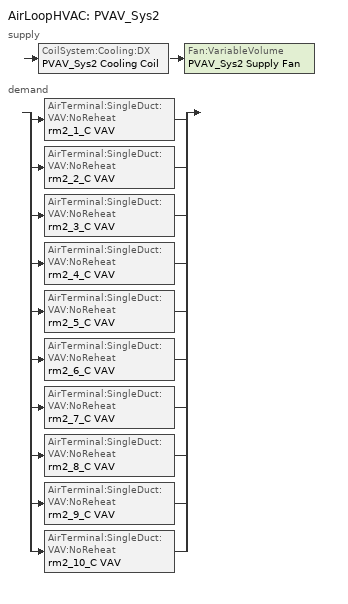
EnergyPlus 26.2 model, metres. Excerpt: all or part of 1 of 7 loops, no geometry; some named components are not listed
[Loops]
AirLoopHVAC 'PVAV_Sys2'
 supply: CoilSystem:Cooling:DX 'PVAV_Sys2 Cooling Coil' > Fan:VariableVolume 'PVAV_Sys2 Supply Fan'
 demand: split
  | AirTerminal:SingleDuct:VAV:NoReheat 'rm2_1_C VAV'
  | AirTerminal:SingleDuct:VAV:NoReheat 'rm2_2_C VAV'
  | AirTerminal:SingleDuct:VAV:NoReheat 'rm2_3_C VAV'
  | AirTerminal:SingleDuct:VAV:NoReheat 'rm2_4_C VAV'
  | AirTerminal:SingleDuct:VAV:NoReheat 'rm2_5_C VAV'
  | AirTerminal:SingleDuct:VAV:NoReheat 'rm2_6_C VAV'
  | AirTerminal:SingleDuct:VAV:NoReheat 'rm2_7_C VAV'
  | AirTerminal:SingleDuct:VAV:NoReheat 'rm2_8_C VAV'
  | AirTerminal:SingleDuct:VAV:NoReheat 'rm2_9_C VAV'
  | AirTerminal:SingleDuct:VAV:NoReheat 'rm2_10_C VAV'
[People:Definition] Number of People Calculation Method=People; Number of People=4.363636; Fraction Radiant=0.3
rm1_3_C_PEOPLE Definition; rm1_4_C_PEOPLE Definition; rm1_5_C_PEOPLE Definition; rm1_6_C_PEOPLE Definition; rm1_7_C_PEOPLE Definition; rm1_8_C_PEOPLE Definition; rm1_9_C_PEOPLE Definition; rm1_10_C_PEOPLE Definition; rm1_1_C_PEOPLE Definition; rm1_2_C_PEOPLE Definition; rm2_1_C_PEOPLE Definition; rm2_2_C_PEOPLE Definition; rm2_3_C_PEOPLE Definition; rm2_4_C_PEOPLE Definition; rm2_5_C_PEOPLE Definition; rm2_6_C_PEOPLE Definition; rm2_7_C_PEOPLE Definition; rm2_8_C_PEOPLE Definition; rm2_9_C_PEOPLE Definition; rm2_10_C_PEOPLE Definition; rm3_1_C_PEOPLE Definition; rm3_2_C_PEOPLE Definition; rm3_3_C_PEOPLE Definition; rm3_4_C_PEOPLE Definition; rm3_5_C_PEOPLE Definition; rm3_6_C_PEOPLE Definition; rm3_7_C_PEOPLE Definition; rm3_8_C_PEOPLE Definition; rm3_9_C_PEOPLE Definition; rm3_10_C_PEOPLE Definition; rm4_1_C_PEOPLE Definition; rm4_2_C_PEOPLE Definition; rm4_3_C_PEOPLE Definition; rm4_4_C_PEOPLE Definition; rm4_5_C_PEOPLE Definition; rm4_6_C_PEOPLE Definition; rm4_7_C_PEOPLE Definition; rm4_8_C_PEOPLE Definition; rm4_9_C_PEOPLE Definition; rm4_10_C_PEOPLE Definition; rm5_1_C_PEOPLE Definition; rm5_2_C_PEOPLE Definition; rm5_3_C_PEOPLE Definition; rm5_4_C_PEOPLE Definition; rm5_5_C_PEOPLE Definition; rm5_6_C_PEOPLE Definition; rm5_7_C_PEOPLE Definition; rm5_8_C_PEOPLE Definition; rm5_9_C_PEOPLE Definition; rm5_10_C_PEOPLE Definition; rm6_1_C_PEOPLE Definition; rm6_2_C_PEOPLE Definition; rm6_3_C_PEOPLE Definition; rm6_4_C_PEOPLE Definition; rm6_5_C_PEOPLE Definition; rm6_6_C_PEOPLE Definition; rm6_7_C_PEOPLE Definition; rm6_8_C_PEOPLE Definition; rm6_9_C_PEOPLE Definition; rm6_10_C_PEOPLE Definition
[Lights:Definition] Design Level Calculation Method=LightingLevel; Lighting Level {W}=2400; Return Air Fraction=0; Fraction Radiant=0.59; Fraction Visible=0.1
rm1_3_C_LIGHTS Definition; rm1_4_C_LIGHTS Definition; rm1_5_C_LIGHTS Definition; rm1_6_C_LIGHTS Definition; rm1_7_C_LIGHTS Definition; rm1_8_C_LIGHTS Definition; rm1_9_C_LIGHTS Definition; rm1_10_C_LIGHTS Definition; rm1_1_C_LIGHTS Definition; rm1_2_C_LIGHTS Definition; rm2_1_C_LIGHTS Definition; rm2_2_C_LIGHTS Definition; rm2_3_C_LIGHTS Definition; rm2_4_C_LIGHTS Definition; rm2_5_C_LIGHTS Definition; rm2_6_C_LIGHTS Definition; rm2_7_C_LIGHTS Definition; rm2_8_C_LIGHTS Definition; rm2_9_C_LIGHTS Definition; rm2_10_C_LIGHTS Definition; rm3_1_C_LIGHTS Definition; rm3_2_C_LIGHTS Definition; rm3_3_C_LIGHTS Definition; rm3_4_C_LIGHTS Definition; rm3_5_C_LIGHTS Definition; rm3_6_C_LIGHTS Definition; rm3_7_C_LIGHTS Definition; rm3_8_C_LIGHTS Definition; rm3_9_C_LIGHTS Definition; rm3_10_C_LIGHTS Definition; rm4_1_C_LIGHTS Definition; rm4_2_C_LIGHTS Definition; rm4_3_C_LIGHTS Definition; rm4_4_C_LIGHTS Definition; rm4_5_C_LIGHTS Definition; rm4_6_C_LIGHTS Definition; rm4_7_C_LIGHTS Definition; rm4_8_C_LIGHTS Definition; rm4_9_C_LIGHTS Definition; rm4_10_C_LIGHTS Definition; rm5_1_C_LIGHTS Definition; rm5_2_C_LIGHTS Definition; rm5_3_C_LIGHTS Definition; rm5_4_C_LIGHTS Definition; rm5_5_C_LIGHTS Definition; rm5_6_C_LIGHTS Definition; rm5_7_C_LIGHTS Definition; rm5_8_C_LIGHTS Definition; rm5_9_C_LIGHTS Definition; rm5_10_C_LIGHTS Definition; rm6_1_C_LIGHTS Definition; rm6_2_C_LIGHTS Definition; rm6_3_C_LIGHTS Definition; rm6_4_C_LIGHTS Definition; rm6_5_C_LIGHTS Definition; rm6_6_C_LIGHTS Definition; rm6_7_C_LIGHTS Definition; rm6_8_C_LIGHTS Definition; rm6_9_C_LIGHTS Definition; rm6_10_C_LIGHTS Definition
[ElectricEquipment:Definition] Design Level Calculation Method=EquipmentLevel; Design Level {W}=900.0001; Fraction Latent=0; Fraction Radiant=0.7; Fraction Lost=0
rm1_3_C_EQUIP Definition; rm1_4_C_EQUIP Definition; rm1_5_C_EQUIP Definition; rm1_6_C_EQUIP Definition; rm1_7_C_EQUIP Definition; rm1_8_C_EQUIP Definition; rm1_9_C_EQUIP Definition; rm1_10_C_EQUIP Definition; rm1_1_C_EQUIP Definition; rm1_2_C_EQUIP Definition; rm2_1_C_EQUIP Definition; rm2_2_C_EQUIP Definition; rm2_3_C_EQUIP Definition; rm2_4_C_EQUIP Definition; rm2_5_C_EQUIP Definition; rm2_6_C_EQUIP Definition; rm2_7_C_EQUIP Definition; rm2_8_C_EQUIP Definition; rm2_9_C_EQUIP Definition; rm2_10_C_EQUIP Definition; rm3_1_C_EQUIP Definition; rm3_2_C_EQUIP Definition; rm3_3_C_EQUIP Definition; rm3_4_C_EQUIP Definition; rm3_5_C_EQUIP Definition; rm3_6_C_EQUIP Definition; rm3_7_C_EQUIP Definition; rm3_8_C_EQUIP Definition; rm3_9_C_EQUIP Definition; rm3_10_C_EQUIP Definition; rm4_1_C_EQUIP Definition; rm4_2_C_EQUIP Definition; rm4_3_C_EQUIP Definition; rm4_4_C_EQUIP Definition; rm4_5_C_EQUIP Definition; rm4_6_C_EQUIP Definition; rm4_7_C_EQUIP Definition; rm4_8_C_EQUIP Definition; rm4_9_C_EQUIP Definition; rm4_10_C_EQUIP Definition; rm5_1_C_EQUIP Definition; rm5_2_C_EQUIP Definition; rm5_3_C_EQUIP Definition; rm5_4_C_EQUIP Definition; rm5_5_C_EQUIP Definition; rm5_6_C_EQUIP Definition; rm5_7_C_EQUIP Definition; rm5_8_C_EQUIP Definition; rm5_9_C_EQUIP Definition; rm5_10_C_EQUIP Definition; rm6_1_C_EQUIP Definition; rm6_2_C_EQUIP Definition; rm6_3_C_EQUIP Definition; rm6_4_C_EQUIP Definition; rm6_5_C_EQUIP Definition; rm6_6_C_EQUIP Definition; rm6_7_C_EQUIP Definition; rm6_8_C_EQUIP Definition; rm6_9_C_EQUIP Definition; rm6_10_C_EQUIP Definition
[ZoneInfiltration:DesignFlowRate] Schedule=OffInf; Design Flow Rate Calculation Method=Flow/Zone; Design Flow Rate {m3/s}=0.0173681; Constant Term Coefficient=0; Temperature Term Coefficient=0; Velocity Term Coefficient=0.224; Velocity Squared Term Coefficient=0
Name | Zone or ZoneList or Space or SpaceList
rm6_8_C_INFILT | rm6_8_C
rm6_9_C_INFILT | rm6_9_C
rm6_10_C_INFILT | rm6_10_C
[ThermostatSetpoint:DualSetpoint] Heating Setpoint Temperature Schedule=OffHtT; Cooling Setpoint Temperature Schedule=OffClT
rm1_1_C DualSPSched; rm1_3_C DualSPSched; rm1_4_C DualSPSched; rm1_5_C DualSPSched; rm1_6_C DualSPSched; rm1_7_C DualSPSched; rm1_8_C DualSPSched; rm1_9_C DualSPSched; rm1_10_C DualSPSched; rm1_2_C DualSPSched; rm2_1_C DualSPSched; rm2_2_C DualSPSched; rm2_3_C DualSPSched; rm2_4_C DualSPSched; rm2_5_C DualSPSched; rm2_6_C DualSPSched; rm2_7_C DualSPSched; rm2_8_C DualSPSched; rm2_9_C DualSPSched; rm2_10_C DualSPSched; rm3_1_C DualSPSched; rm3_2_C DualSPSched; rm3_3_C DualSPSched; rm3_4_C DualSPSched; rm3_5_C DualSPSched; rm3_6_C DualSPSched; rm3_7_C DualSPSched; rm3_8_C DualSPSched; rm3_9_C DualSPSched; rm3_10_C DualSPSched; rm4_1_C DualSPSched; rm4_2_C DualSPSched; rm4_3_C DualSPSched; rm4_4_C DualSPSched; rm4_5_C DualSPSched; rm4_6_C DualSPSched; rm4_7_C DualSPSched; rm4_8_C DualSPSched; rm4_9_C DualSPSched; rm4_10_C DualSPSched; rm5_1_C DualSPSched; rm5_2_C DualSPSched; rm5_3_C DualSPSched; rm5_4_C DualSPSched; rm5_5_C DualSPSched; rm5_6_C DualSPSched; rm5_7_C DualSPSched; rm5_8_C DualSPSched; rm5_9_C DualSPSched; rm5_10_C DualSPSched; rm6_1_C DualSPSched; rm6_2_C DualSPSched; rm6_3_C DualSPSched; rm6_4_C DualSPSched; rm6_5_C DualSPSched; rm6_6_C DualSPSched; rm6_7_C DualSPSched; rm6_8_C DualSPSched; rm6_9_C DualSPSched; rm6_10_C DualSPSched
[DesignSpecification:OutdoorAir] Outdoor Air Method=Flow/Zone; Outdoor Air Flow per Person {m3/s-person}=0; Outdoor Air Flow per Zone Floor Area {m3/s-m2}=0; Outdoor Air Flow per Zone {m3/s}=0.0308911
SZ DSOA rm1_1_C; SZ DSOA rm1_3_C; SZ DSOA rm1_4_C; SZ DSOA rm1_5_C; SZ DSOA rm1_6_C; SZ DSOA rm1_7_C; SZ DSOA rm1_8_C; SZ DSOA rm1_9_C; SZ DSOA rm1_10_C; SZ DSOA rm1_2_C; SZ DSOA rm2_1_C; SZ DSOA rm2_2_C; SZ DSOA rm2_3_C; SZ DSOA rm2_4_C; SZ DSOA rm2_5_C; SZ DSOA rm2_6_C; SZ DSOA rm2_7_C; SZ DSOA rm2_8_C; SZ DSOA rm2_9_C; SZ DSOA rm2_10_C; SZ DSOA rm3_1_C; SZ DSOA rm3_2_C; SZ DSOA rm3_3_C; SZ DSOA rm3_4_C; SZ DSOA rm3_5_C; SZ DSOA rm3_6_C; SZ DSOA rm3_7_C; SZ DSOA rm3_8_C; SZ DSOA rm3_9_C; SZ DSOA rm3_10_C; SZ DSOA rm4_1_C; SZ DSOA rm4_2_C; SZ DSOA rm4_3_C; SZ DSOA rm4_4_C; SZ DSOA rm4_5_C; SZ DSOA rm4_6_C; SZ DSOA rm4_7_C; SZ DSOA rm4_8_C; SZ DSOA rm4_9_C; SZ DSOA rm4_10_C; SZ DSOA rm5_1_C; SZ DSOA rm5_2_C; SZ DSOA rm5_3_C; SZ DSOA rm5_4_C; SZ DSOA rm5_5_C; SZ DSOA rm5_6_C; SZ DSOA rm5_7_C; SZ DSOA rm5_8_C; SZ DSOA rm5_9_C; SZ DSOA rm5_10_C; SZ DSOA rm6_1_C; SZ DSOA rm6_2_C; SZ DSOA rm6_3_C; SZ DSOA rm6_4_C; SZ DSOA rm6_5_C; SZ DSOA rm6_6_C; SZ DSOA rm6_7_C; SZ DSOA rm6_8_C; SZ DSOA rm6_9_C; SZ DSOA rm6_10_C
[Schedule:Compact]
OffOcc: Through: 12/31, For: Sundays Holidays, Until:  6:00, 0, Until: 18:00, 0.05, Until: 24:00, 0, For: Weekdays WinterDesignDay SummerDesignDay, Until:  6:00, 0, Until:  7:00, 0.1, Until:  8:00, 0.2, Until: 12:00, 0.95, Until: 13:00, 0.5, Until: 17:00, 0.95, Until: 18:00, 0.3, Until: 22:00, 0.1, Until: 24:00, 0.05, For: Saturdays, Until:  6:00, 0, Until:  8:00, 0.1, Until: 12:00, 0.3, Until: 17:00, 0.1, Until: 19:00, 0.05, Until: 24:00, 0
OffLgt: Through: 12/31, For: Sundays Holidays, Until: 24:00, 0.05, For: Weekdays WinterDesignDay SummerDesignDay, Until:  5:00, 0.05, Until:  7:00, 0.1, Until:  8:00, 0.3, Until: 12:00, 0.9, Until: 13:00, 0.8, Until: 17:00, 0.9, Until: 18:00, 0.5, Until: 20:00, 0.3, Until: 22:00, 0.2, Until: 23:00, 0.1, Until: 24:00, 0.05, For: Saturdays, Until:  6:00, 0.05, Until:  8:00, 0.1, Until: 12:00, 0.3, Until: 17:00, 0.15, Until: 24:00, 0.05
OffInf: Through: 12/31, For: Sundays Holidays, Until: 24:00, 1, For: Weekdays WinterDesignDay SummerDesignDay, Until:  6:00, 1, Until: 22:00, 0, Until: 24:00, 1, For: Saturdays, Until:  6:00, 1, Until: 18:00, 0, Until: 24:00, 1
rm1_3_CActSched; rm1_4_CActSched; rm1_5_CActSched; rm1_6_CActSched; rm1_7_CActSched; rm1_8_CActSched; rm1_9_CActSched; rm1_10_CActSched; rm1_1_CActSched; rm1_2_CActSched; rm2_1_CActSched; rm2_2_CActSched; rm2_3_CActSched; rm2_4_CActSched; rm2_5_CActSched; rm2_6_CActSched; rm2_7_CActSched; rm2_8_CActSched; rm2_9_CActSched; rm2_10_CActSched; rm3_1_CActSched; rm3_2_CActSched; rm3_3_CActSched; rm3_4_CActSched; rm3_5_CActSched; rm3_6_CActSched; rm3_7_CActSched; rm3_8_CActSched; rm3_9_CActSched; rm3_10_CActSched; rm4_1_CActSched; rm4_2_CActSched; rm4_3_CActSched; rm4_4_CActSched; rm4_5_CActSched; rm4_6_CActSched; rm4_7_CActSched; rm4_8_CActSched; rm4_9_CActSched; rm4_10_CActSched; rm5_1_CActSched; rm5_2_CActSched; rm5_3_CActSched; rm5_4_CActSched; rm5_5_CActSched; rm5_6_CActSched; rm5_7_CActSched; rm5_8_CActSched; rm5_9_CActSched; rm5_10_CActSched; rm6_1_CActSched; rm6_2_CActSched; rm6_3_CActSched; rm6_4_CActSched; rm6_5_CActSched; rm6_6_CActSched; rm6_7_CActSched; rm6_8_CActSched; rm6_9_CActSched; rm6_10_CActSched: Through: 12/31, For: AllDays, Until: 24:00, 123.06
Zone-Control-Type-Sched: Through: 12/31, For: AllDays, Until: 24:00, 4
OffClT: Through: 12/31, For: Sundays Holidays, Until: 24:00, 37.22225, For: Weekdays WinterDesignDay SummerDesignDay, Until:  6:00, 37.22225, Until: 22:00, 23.88891, Until: 24:00, 37.22225, For: Saturdays, Until:  6:00, 37.22225, Until: 18:00, 23.88891, Until: 24:00, 37.22225
OffHtT: Through: 12/31, For: Sundays Holidays, Until: 24:00, 12.77779, For: Weekdays WinterDesignDay SummerDesignDay, Until:  6:00, 12.77779, Until: 22:00, 21.11113, Until: 24:00, 12.77779, For: Saturdays, Until:  6:00, 12.77779, Until: 18:00, 21.11113, Until: 24:00, 12.77779
ConstSetSchedPVAV_Sys1; ConstSetSchedPVAV_Sys2; ConstSetSchedPVAV_Sys3; ConstSetSchedPVAV_Sys4; ConstSetSchedPVAV_Sys5; ConstSetSchedPVAV_Sys6: Through: 12/31, For: AllDays, Until: 24:00, 12.77779
DHW-SUPPLY-T_43.33337: Through: 12/31, For: AllDays, Until: 24:00, 43.33337
groundTempSch: Through: 1/31, For: AllDays, Until: 24:00, 12.72223, Through: 2/28, For: AllDays, Until: 24:00, 11.55558, Through: 3/31, For: AllDays, Until: 24:00, 11.44446, Through: 4/30, For: AllDays, Until: 24:00, 12.00001, Through: 5/31, For: AllDays, Until: 24:00, 14.22224, Through: 6/30, For: AllDays, Until: 24:00, 16.44446, Through: 7/31, For: AllDays, Until: 24:00, 18.38891, Through: 8/31, For: AllDays, Until: 24:00, 19.61114, Through: 9/30, For: AllDays, Until: 24:00, 19.72226, Through: 10/31, For: AllDays, Until: 24:00, 18.72223, Through: 11/30, For: AllDays, Until: 24:00, 16.83336, Through: 12/31, For: AllDays, Until: 24:00, 14.66667
OffDHW: Through: 12/31, For: Sundays Holidays, Until: 13:00, 0.05, Until: 14:00, 0.1, Until: 24:00, 0.05, For: Weekdays WinterDesignDay SummerDesignDay, Until:  5:00, 0.05, Until:  6:00, 0.1, Until:  7:00, 0.05, Until:  8:00, 0.2, Until:  9:00, 0.35, Until: 11:00, 0.4, Until: 12:00, 0.45, Until: 13:00, 0.6, Until: 14:00, 0.55, Until: 16:00, 0.35, Until: 17:00, 0.45, Until: 18:00, 0.25, Until: 19:00, 0.2, Until: 21:00, 0.15, Until: 22:00, 0.1, Until: 24:00, 0.05, For: Saturdays, Until:  6:00, 0, Until:  7:00, 0.05, Until:  8:00, 0.1, Until:  9:00, 0.15, Until: 11:00, 0.2, Until: 12:00, 0.25, Until: 14:00, 0.2, Until: 15:00, 0.15, Until: 16:00, 0.1, Until: 17:00, 0.15, Until: 18:00, 0.05, Until: 24:00, 0
[Curve:Cubic]
DHW_curve_0.900093: Coefficient1 Constant=0.900093; Coefficient2 x=0.099907; Coefficient3 x**2=0; Coefficient4 x**3=0; Minimum Value of x=0.01; Maximum Value of x=1
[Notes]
doe2trans version: 7622
Translated from DOE2 input file: dummy.inp
Title1= Green Design Tools
Title3= Base Case
Title4= 5\VisualDOE\Projects\60Zone6VAV.gph
Title5= VisualDOE 5.0.0
\group Simulation Parameters
_END_ \group Simulation Parameters
\group Location - Climate - Weather
1995,  ! ! year (DOE2 only)
_END_ \group Location - Climate - Weather
_END_  \ Holidays
LDS Schedules
